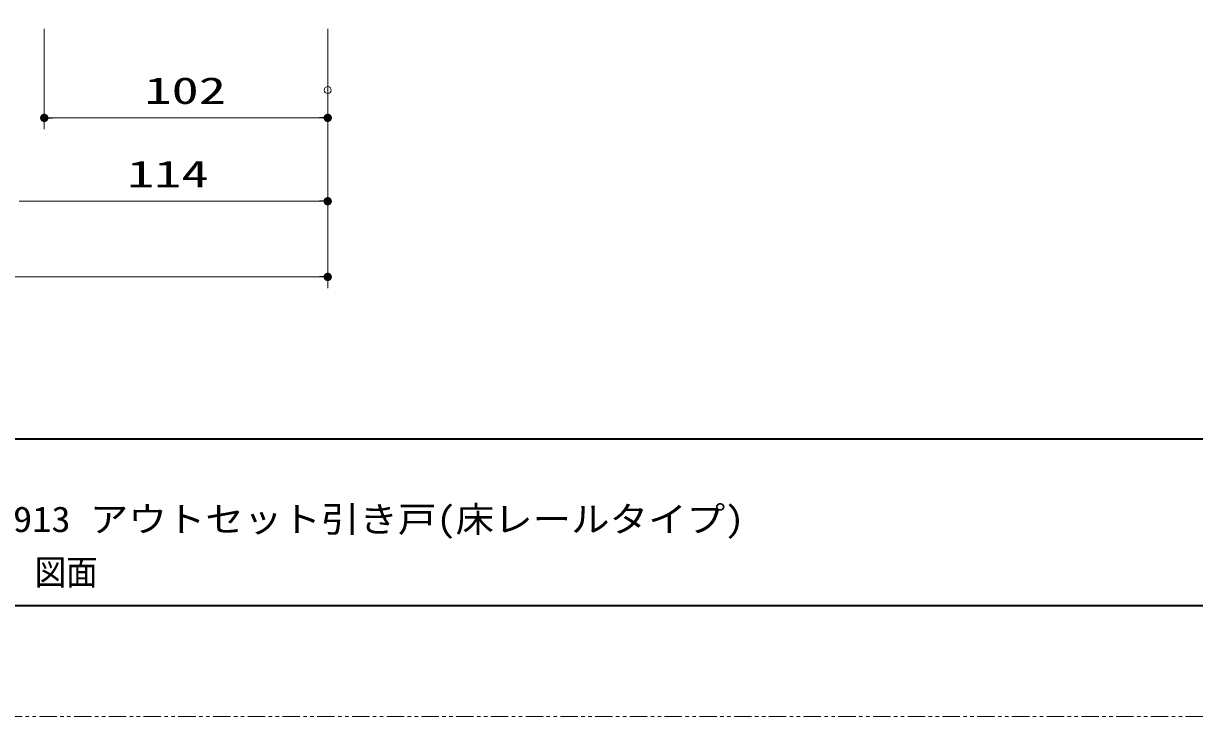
# Model space of a CAD drawing. Units: millimetres, scale not verified. Extents: x -1306 to 1306, y -607 to 607.
# Drawn here: x -662.5 to -241, y -594 to -344.5 of the extents above; entities that cross this region are included whole.
import ezdxf
from ezdxf.enums import TextEntityAlignment as Align

# ---------------------------------------------------------------- set-up
doc = ezdxf.new("R2010")
doc.units = ezdxf.units.MM
doc.header["$LTSCALE"] = 5
doc.header["$PDMODE"] = 32
doc.header["$PDSIZE"] = 2.5
doc.linetypes.add('USER1', pattern=[2.5, 1.25, -0.25, 0.25, -0.25, 0.25, -0.25])
for name, color, linetype, lineweight in [('0-3_陰線', 1, 'USER1', 9), ('1-1_寸法線', 3, 'Continuous', 13), ('1-4_DEFPOINTS', 7, 'Continuous', 5), ('1-5_0', 3, 'Continuous', 25), ('1-8_図面枠', 7, 'Continuous', 35)]:
    doc.layers.add(name, color=color, linetype=linetype, lineweight=lineweight)
doc.styles.add('ＭＳ ゴシック', font='')
doc.styles.get('ＭＳ ゴシック').set_extended_font_data('MS Gothic')

# ---------------------------------------------------------------- blocks, each defined once
blk = doc.blocks.new('_DOT')
at = {"layer": '1-5_0'}
blk.add_line((-2.5, 0), (-5, 0), dxfattribs=at)
for points in [[(0, 0), (-2.5, 0), (-2.48, 0.313)], [(0, 0), (-2.48, -0.313), (-2.5, 0)], [(0, 0), (-2.48, 0.313), (-2.421, 0.622)], [(0, 0), (-2.421, -0.622), (-2.48, -0.313)], [(0, 0), (-2.421, 0.622), (-2.324, 0.92)], [(0, 0), (-2.324, -0.92), (-2.421, -0.622)], [(0, 0), (-2.324, 0.92), (-2.191, 1.204)], [(0, 0), (-2.191, -1.204), (-2.324, -0.92)], [(0, 0), (-2.191, 1.204), (-2.023, 1.469)], [(0, 0), (-2.023, -1.469), (-2.191, -1.204)], [(0, 0), (-2.023, 1.469), (-1.822, 1.711)], [(0, 0), (-1.822, -1.711), (-2.023, -1.469)], [(0, 0), (-1.822, 1.711), (-1.594, 1.926)], [(0, 0), (-1.594, -1.926), (-1.822, -1.711)], [(0, 0), (-1.594, 1.926), (-1.34, 2.111)], [(0, 0), (-1.34, -2.111), (-1.594, -1.926)], [(0, 0), (-1.34, 2.111), (-1.064, 2.262)], [(0, 0), (-1.064, -2.262), (-1.34, -2.111)], [(0, 0), (-1.064, 2.262), (-0.773, 2.378)], [(0, 0), (-0.773, -2.378), (-1.064, -2.262)], [(0, 0), (-0.773, 2.378), (-0.468, 2.456)], [(0, 0), (-0.468, -2.456), (-0.773, -2.378)], [(0, 0), (-0.468, 2.456), (-0.157, 2.495)], [(0, 0), (-0.157, -2.495), (-0.468, -2.456)], [(0, 0), (-0.157, 2.495), (0.157, 2.495)], [(0, 0), (0.157, -2.495), (-0.157, -2.495)], [(0, 0), (0.157, 2.495), (0.468, 2.456)], [(0, 0), (0.468, 2.456), (0.773, 2.378)], [(0, 0), (0.773, 2.378), (1.064, 2.262)], [(0, 0), (1.064, 2.262), (1.34, 2.111)], [(0, 0), (1.34, 2.111), (1.594, 1.926)], [(0, 0), (1.594, 1.926), (1.822, 1.711)], [(0, 0), (1.822, 1.711), (2.023, 1.469)], [(0, 0), (2.023, 1.469), (2.191, 1.204)], [(0, 0), (2.191, 1.204), (2.324, 0.92)], [(0, 0), (2.324, 0.92), (2.421, 0.622)], [(0, 0), (2.421, 0.622), (2.48, 0.313)], [(0, 0), (2.48, 0.313), (2.5, 0)], [(0, 0), (0.468, -2.456), (0.157, -2.495)], [(0, 0), (0.773, -2.378), (0.468, -2.456)], [(0, 0), (1.064, -2.262), (0.773, -2.378)], [(0, 0), (1.34, -2.111), (1.064, -2.262)], [(0, 0), (1.594, -1.926), (1.34, -2.111)], [(0, 0), (1.822, -1.711), (1.594, -1.926)], [(0, 0), (2.023, -1.469), (1.822, -1.711)], [(0, 0), (2.191, -1.204), (2.023, -1.469)], [(0, 0), (2.324, -0.92), (2.191, -1.204)], [(0, 0), (2.421, -0.622), (2.324, -0.92)], [(0, 0), (2.48, -0.313), (2.421, -0.622)], [(0, 0), (2.5, 0), (2.48, -0.313)]]:
    blk.add_solid(points, dxfattribs=at)

msp = doc.modelspace()

# ---------------------------------------------------------------- linework, layer by layer
at = {"layer": '0-3_陰線', "color": 4}
msp.add_line((387.036, -594), (-1292.964, -594), dxfattribs=at)
at = {"layer": '1-1_寸法線'}
for p, q in [((-654.957, -346.544), (-654.957, -382.544)), ((-552.953, -346.544), (-552.953, -382.544)), ((-552.953, -346.544), (-552.953, -439.776)), ((-555.953, -378.544), (-651.957, -378.544)), ((-552.953, -376.544), (-552.953, -412.544)), ((-555.953, -408.544), (-663.957, -408.544)), ((-949.957, -435.776), (-555.953, -435.776))]:
    msp.add_line(p, q, dxfattribs=at)
at = {"layer": '1-4_DEFPOINTS'}
for p in [(-552.953, -368.544), (-654.957, -378.544), (-552.953, -435.776)]:
    msp.add_point(p, dxfattribs=at)
at = {"layer": '1-8_図面枠'}
msp.add_line((-1252.964, -494), (347.036, -494), dxfattribs=at)
msp.add_lwpolyline([(-1252.964, -554), (347.036, -554), (347.036, 554), (-1252.964, 554)], close=True, dxfattribs=at)

# ---------------------------------------------------------------- block references
at = {"layer": '1-1_寸法線', "xscale": 0.6, "yscale": 0.6, "rotation": 180}
msp.add_blockref('_DOT', (-654.957, -378.544), dxfattribs=at)
at = {"layer": '1-1_寸法線', "xscale": 0.6, "yscale": 0.6}
for p in [(-552.953, -378.544), (-552.953, -408.544), (-552.953, -435.776)]:
    msp.add_blockref('_DOT', p, dxfattribs=at)

# ---------------------------------------------------------------- texts
at = {"layer": '1-1_寸法線', "style": 'ＭＳ ゴシック', "width": 1.5}
for s, p in [('102', (-618.955, -376.395)), ('114', (-625.194, -406.395))]:
    msp.add_text(s, height=9.604, dxfattribs=at).set_placement(p, align=Align.BOTTOM_LEFT)
at = {"layer": '1-8_図面枠', "style": 'ＭＳ ゴシック'}
for s, width, p in [('ノッポ H2070・2370 W713・813・913 アウトセット引き戸(床レールタイプ)', 1.1, (-873.76, -530.357)), ('枠なし 錠あり 標準埋込レール フラット 図面', 0.9, (-873.76, -549.409))]:
    msp.add_text(s, height=9.236, dxfattribs=dict(at, width=width)).set_placement(p, align=Align.BOTTOM_LEFT)

doc.saveas('drawing.dxf')
